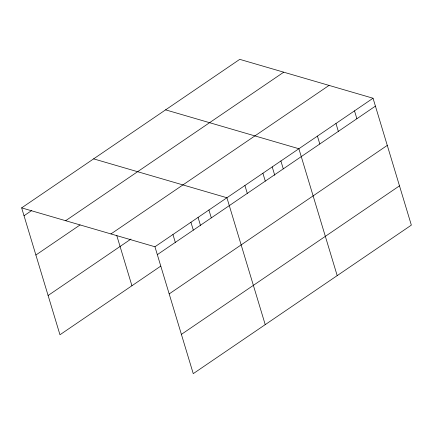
<?xml version="1.0" encoding="UTF-8"?>
<svg xmlns="http://www.w3.org/2000/svg" width="433" height="433" viewBox="0 0 433 433"><rect width="100%" height="100%" fill="white"/><g stroke="black" fill="none" stroke-linecap="round" stroke-linejoin="round"><path stroke-width="0.65" d="M21.65 207.878L239.747 59.353L373.04 98.237L411.35 225.122L193.253 373.647L154.949 246.767L21.65 207.878L59.96 334.763L160.827 266.068M24.026 215.753L31.663 210.557M65.637 220.711L283.734 72.187M35.885 255.026L80.051 224.949M110.956 233.934L329.053 85.404M48.101 295.49L130.977 239.048M154.949 246.767L373.04 98.237M157.325 254.642L375.422 106.112M169.184 293.915L387.275 145.385M181.4 334.373L399.491 185.849M165.59 109.852L298.889 148.736L337.199 275.621M93.62 158.868L226.919 197.751L265.229 324.636M354.503 110.864L356.884 118.739M335.965 123.486L338.341 131.361M317.427 136.114L319.803 143.989M280.898 160.989L283.274 168.865M272.222 166.921L274.749 175.289M262.901 173.243L265.283 181.118M244.91 185.497L247.286 193.372M208.928 210.005L211.304 217.88M198.07 217.42L200.598 225.788M190.931 222.259L193.313 230.134M172.94 234.513L175.316 242.388M116.775 235.557L131.93 285.748"/></g></svg>
